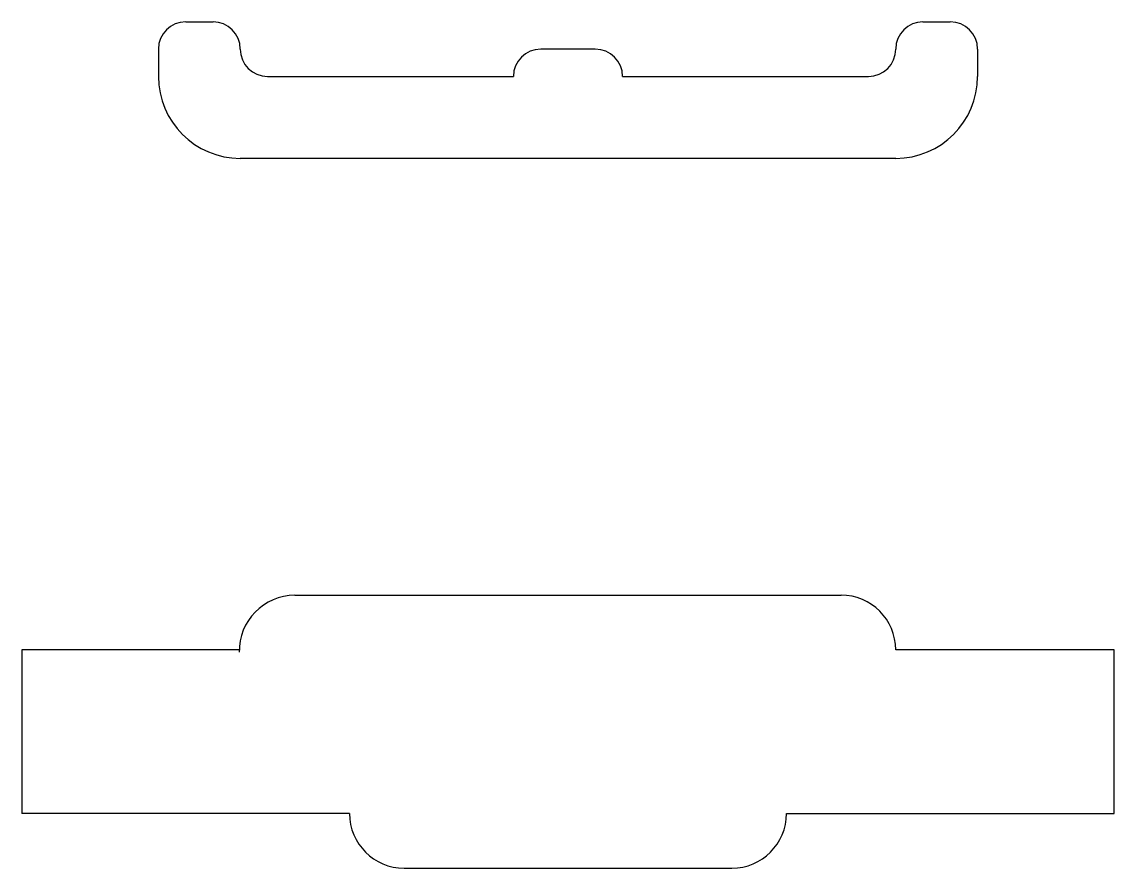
# Model space of a CAD drawing. Header units: millimetres. Extents: x -100 to 100, y -110 to 45.
import ezdxf

# ---------------------------------------------------------------- set-up
doc = ezdxf.new("R2010")
doc.units = ezdxf.units.MM
doc.layers.get('0').update_dxf_attribs({"linetype": 'CONTINUOUS', "lineweight": 25, "true_color": 0xffffff})

msp = doc.modelspace()

# ---------------------------------------------------------------- linework, layer by layer
for p, q in [((-70, 45), (-65, 45)), ((65, 45), (70, 45)), ((-75, 40), (-75, 35)), ((5, 40), (-5, 40)), ((75, 40), (75, 35)), ((-55, 35), (-10, 35)), ((10, 35), (55, 35)), ((75, 35), (75, 35)), ((0, 20), (-60, 20)), ((60, 20), (0, 20)), ((-50, -60), (50, -60)), ((-60, -70), (-100, -70)), ((-100, -70), (-100, -100)), ((100, -70), (60, -70)), ((100, -100), (100, -70)), ((-40, -100), (-100, -100)), ((40, -100), (100, -100)), ((-30, -110), (30, -110))]:
    msp.add_line(p, q)
for centre, radius, start, end in [((-70, 40), 5, 90, 180), ((-65, 40), 5, 0, 90), ((65, 40), 5, 90, 180), ((70, 40), 5, 0, 90), ((-55, 40), 5, 180, 270), ((-5, 35), 5, 90, 180), ((5, 35), 5, 0, 90), ((55, 40), 5, 270, 0), ((-60, 35), 15, 180, 270), ((60, 35), 15, 270, 0), ((-49.89, -70.33), 10.33, 90.5961, 180.5961), ((50, -70), 10, 0, 90), ((-30, -100), 10, 180, 270), ((30, -100), 10, 270, 0)]:
    msp.add_arc(centre, radius, start, end)

doc.saveas('drawing.dxf')
